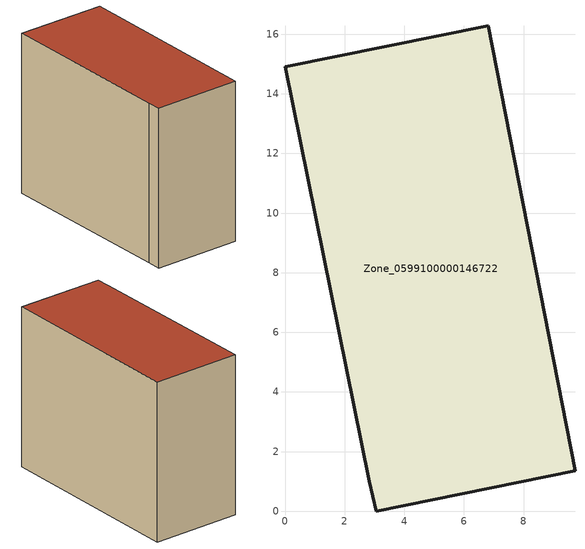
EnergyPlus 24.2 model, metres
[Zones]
Zone_0599100000146722
 floor ground (C_G): 6.81,16.28 9.72,1.36 3.05,0 2.83,1.01 0,14.9 z0
 wall outside (C_F): 2.83,1.01 3.05,0 9.72,1.36 6.81,16.28 0,14.9 2.83,1.01 z0:12.32
 roof outside (C_R): 9.72,1.36 6.81,16.28 0,14.9 2.83,1.01 3.05,0 z12.32
[BUILDING]
Pand.0599100000146722: North Axis=0; Terrain=City; Loads Convergence Tolerance Value=0.04; Temperature Convergence Tolerance Value=0.4; Solar Distribution=FullExterior; Maximum Number of Warmup Days=25; Minimum Number of Warmup Days=1
[Site:Location]
Rotterdam.The.Hague.AP_ZH_NLD Design_Conditions: Latitude=51.96; Longitude=4.45; Time Zone=1; Elevation=-4.5
[SITE:GROUNDTEMPERATURE:BUILDINGSURFACE]
18, 18, 18, 18, 18, 18, 18, 18, 18, 18, 18, 18
[MATERIAL] Thermal Absorptance=0.9; Solar Absorptance=0.7; Visible Absorptance=0.7
Name | Roughness | Thickness | Conductivity | Density | Specific Heat
G.TI.1946 | MediumSmooth | 0.15 | 1 | 540 | 1210
F.TI.1946 | Rough | 0.3 | 0.857143 | 1920 | 840
R.TI.1946 | MediumRough | 0.2 | 0.1 | 1500 | 1000
[CONSTRUCTION]
C_G: G.TI.1946
C_F: F.TI.1946
C_R: R.TI.1946
[ZONE]
Zone_0599100000146722: Type=1; Multiplier=1; Ceiling Height=Autocalculate; Volume=Autocalculate; Floor Area=autocalculate; Part of Total Floor Area=Yes
[ZONEINFILTRATION:DESIGNFLOWRATE]
Infil_Zone_0599100000146722: Zone or ZoneList or Space or SpaceList=Zone_0599100000146722; Schedule=AlwaysOn; Design Flow Rate Calculation Method=Flow/Area; Flow Rate per Floor Area=0.003; Constant Term Coefficient=1; Temperature Term Coefficient=0; Velocity Term Coefficient=0; Velocity Squared Term Coefficient=0
[HVACTEMPLATE:ZONE:IDEALLOADSAIRSYSTEM]
Zone_0599100000146722: Maximum Heating Supply Air Temperature=50; Minimum Cooling Supply Air Temperature=13; Maximum Heating Supply Air Humidity Ratio=0.0156; Minimum Cooling Supply Air Humidity Ratio=0.0077; Heating Limit=NoLimit; Cooling Limit=NoLimit; Dehumidification Control Type=ConstantSensibleHeatRatio; Cooling Sensible Heat Ratio=0.7; Dehumidification Setpoint=60; Humidification Control Type=None; Humidification Setpoint=30; Outdoor Air Method=None; Outdoor Air Flow Rate per Person=0.00944; Outdoor Air Flow Rate per Zone Floor Area=0; Outdoor Air Flow Rate per Zone=0; Demand Controlled Ventilation Type=None; Outdoor Air Economizer Type=NoEconomizer; Heat Recovery Type=None; Sensible Heat Recovery Effectiveness=0.7; Latent Heat Recovery Effectiveness=0.65
[ZONECONTROL:THERMOSTAT]
ThermostatControl_Zone_0599100000146722: Zone or ZoneList=Zone_0599100000146722; Control Type Schedule=DualSetpointControlType; Control 1=Thermostat_Zone_0599100000146722; Temperature Difference Between Cutout And Setpoint=0
[THERMOSTATSETPOINT:DUALSETPOINT]
Thermostat_Zone_0599100000146722: Heating Setpoint Temperature Schedule=HeatingSetpoint_Zone_0599100000146722; Cooling Setpoint Temperature Schedule=CoolingSetpoint_Zone_0599100000146722
[SCHEDULE:COMPACT]
HeatingSetpoint_Zone_0599100000146722: Through: 12/31, For: AllDays, Until: 24:00, 21
CoolingSetpoint_Zone_0599100000146722: Through: 12/31, For: AllDays, Until: 24:00, 24
DualSetpointControlType: Through: 12/31, For: AllDays, Until: 24:00, 4
AlwaysOn: Through: 12/31, For: AllDays, Until: 24:00, 1
